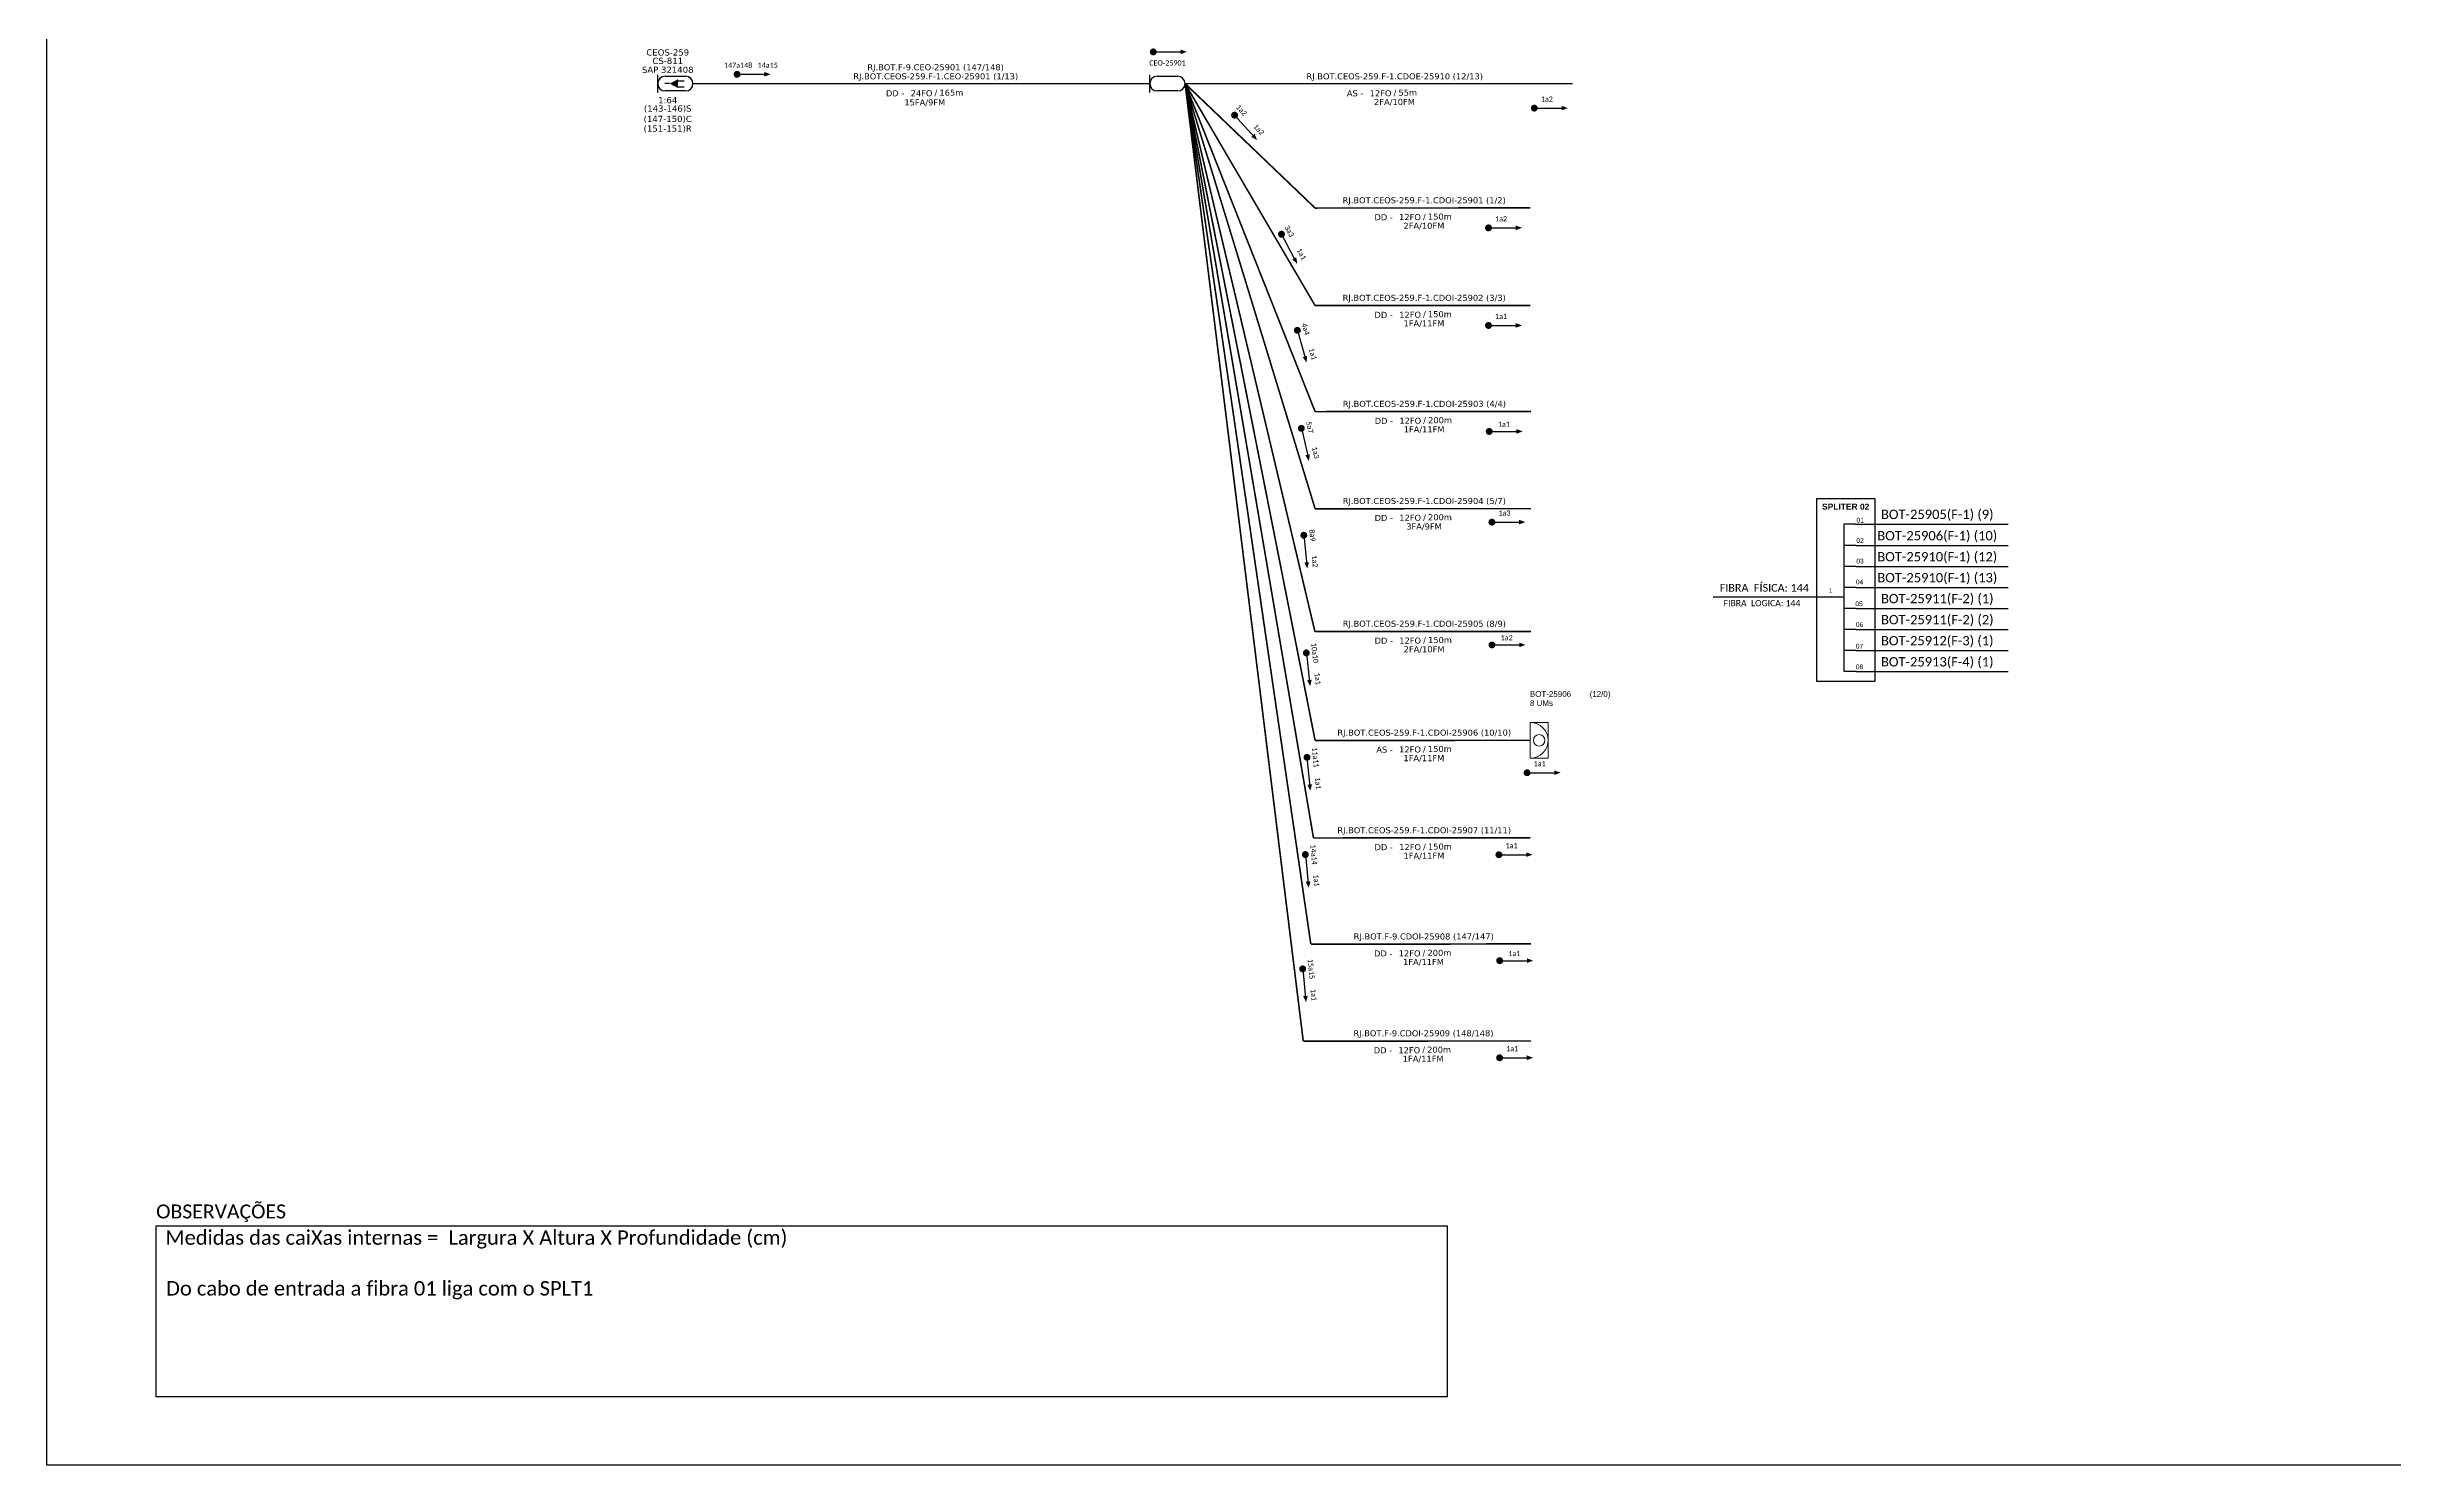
# Model space of a CAD drawing. Extents: x -4 to 837, y 1 to 595.
# Drawn here: x -4 to 502, y 1 to 307 of the extents above; entities that cross this region are included whole.
import ezdxf
from ezdxf.enums import TextEntityAlignment as Align

# ---------------------------------------------------------------- set-up
doc = ezdxf.new("R2010")
doc.units = 0
for name, color, linetype, lineweight in [("20.0-LEGENDA DOS CDO'S", 1, 'Continuous', 0), ('20.1-CDO_INTERIOR', 1, 'Continuous', 0), ('40.1-ETIQUETAS', 1, 'Continuous', 20)]:
    doc.layers.add(name, color=color, linetype=linetype, lineweight=lineweight)
for name, color, linetype in [('20.4-CEOS', 1, 'Continuous'), ('CAP a instalar', 1, 'Continuous'), ('CD de instalação futura', 8, 'Continuous'), ('SETA', 7, 'Continuous')]:
    doc.layers.add(name, color=color, linetype=linetype)
doc.styles.add('ARIAL', font='arial.ttf')
doc.styles.add('siredit', font='verdana.ttf')
doc.styles.add('WMF-Calibri0', font='calibri.ttf')
doc.linetypes.add('FENCELINE1', pattern='A,0.25,-0.1,[133,ltypeshp.shx,S=0.1,R=0,X=-0.1,Y=0],-0.1,1', length=1.45)

# ---------------------------------------------------------------- blocks, each defined once
blk = doc.blocks.new('CEOS_RP_CT_DRT')
at = {"layer": '20.4-CEOS', "color": 0}
for p, q in [((-4.54, 1.19), (-1.19, 1.19)), ((-1.19, -1.19), (-4.54, -1.19))]:
    blk.add_line(p, q, dxfattribs=at)
for points in [[(-5.73, -1.43), (-5.73, 1.44)], [(-3.79, 0), (-4.59, 0)], [(-2.47, 0.48), (-1.45, 0.48)], [(-2.47, -0.52), (-1.45, -0.52)]]:
    blk.add_lwpolyline(points, dxfattribs=at)
blk.add_lwpolyline([(-3.79, 0, 0, 1.47, 0), (-2.41, 0, 1.47, 1.47, 0)], format="xyseb", dxfattribs=at)
for centre, start, end in [((-4.54, 0), 90, 270), ((-1.19, 0), 270, 90)]:
    blk.add_arc(centre, 1.19, start, end, dxfattribs=at)
at = {"layer": '20.4-CEOS', "color": 7, "style": 'siredit'}
for tag, p in [('Nº_DA_CEOS', (-2.86, 5.6)), ('LOCAL', (-2.86, 4.24)), ('SAP', (-2.86, 2.78)), ('RACIO_SPLITAGEM', (-2.86, -1.88)), ('FIBRAS_SPLITTER', (-2.86, -3.58)), ('RESERVA_FINAIS', (-2.86, -6.39)), ('FIBRAS_TOP_C', (-2.86, -5.08))]:
    blk.add_attdef(tag, text='', height=1.01, dxfattribs=at).set_placement(p, align=Align.TOP_CENTER)
blk = doc.blocks.new('ETIQUETA_RS5F')
at = {"layer": '40.1-ETIQUETAS', "color": 0, "style": 'siredit'}
blk.add_text('/', height=1.5, dxfattribs=at).set_placement((1.58, -1.95), align=Align.MIDDLE_RIGHT)
for tag, p in [('ETIQUETA_R_SECUNDARIA', (1.21, 2.1)), ('ETIQUETA_R_PRIMARIA', (1.21, 4.1)), ('F_ATIVAS/F_MORTAS', (1.14, -4.24))]:
    blk.add_attdef(tag, text='', height=1.5, dxfattribs=at).set_placement(p, align=Align.MIDDLE_CENTER)
for tag, p in [('TIPO_CABO', (-6.58, -2.12)), ('CAP_CABO', (0.4, -2.09))]:
    blk.add_attdef(tag, text='', height=1.5, dxfattribs=at).set_placement(p, align=Align.MIDDLE_RIGHT)
blk.add_attdef('METROS', text='', height=1.5, dxfattribs=at).set_placement((2.14, -1.95), align=Align.MIDDLE_LEFT)
for tag, p in [('FUSÃO_1', (0.85, -8.39)), ('FUSÃO_2', (0.85, -10.6)), ('FUSÃO_3', (0.85, -12.93)), ('FUSÃO_4', (0.85, -15.14)), ('FUSÃO_5', (0.85, -17.16))]:
    blk.add_attdef(tag, text='', height=1.5, dxfattribs=at).set_placement(p, align=Align.CENTER)
blk = doc.blocks.new('CDOI_INT')
at = {"layer": '20.1-CDO_INTERIOR', "color": 0, "lineweight": 18}
blk.add_lwpolyline([(4.25, -4.25), (4.25, 4.25), (0, 4.25), (0, -4.25)], close=True, dxfattribs=at)
blk.add_circle((2.12, 0), 1.36, dxfattribs=at)
blk.add_arc((0, 0), 4.25, 270, 90, dxfattribs=at)
at = {"layer": "20.0-LEGENDA DOS CDO'S", "color": 0, "style": 'ARIAL'}
for tag, p in [('CDO_N', (-0.08, 10.38)), ('SPLITER_1', (21.18, 10.38)), ('SAP', (-0.08, 6.23)), ('SURVEY', (-0.08, 8.2)), ('SPLITER_2', (21.19, 8.68)), ('1:XX', (5.94, -2.22)), ('UMS', (5.94, -4.24))]:
    blk.add_attdef(tag, p, '', height=1.36, dxfattribs=at)
blk.add_attdef('FIBRAS_UTILIZADAS', text='', height=1.36, dxfattribs=at).set_placement((15.34, 10.38), align=Align.CENTER)

msp = doc.modelspace()

# ---------------------------------------------------------------- linework, layer by layer
at = {"color": 7, "linetype": 'Continuous'}
for p, q in [((383.42, 204.01), (383.42, 172.22)), ((385.99, 204.01), (383.42, 204.01)), ((386.12, 199.41), (383.55, 199.41)), ((386.12, 194.88), (383.55, 194.88)), ((380.75, 188.32), (383.41, 188.32)), ((386.12, 190.32), (383.55, 190.32)), ((386.12, 185.81), (383.55, 185.81)), ((386.12, 181.3), (383.55, 181.3)), ((386.12, 176.76), (383.55, 176.76)), ((386.12, 172.24), (383.55, 172.24))]:
    msp.add_line(p, q, dxfattribs=at)
at = {"color": 10, "linetype": 'Continuous'}
for p, q in [((385.99, 204.01), (418.9, 204)), ((386.12, 199.41), (418.9, 199.4)), ((386.12, 194.88), (418.9, 194.87)), ((386.12, 190.33), (418.9, 190.32)), ((386.12, 185.82), (418.9, 185.81)), ((386.12, 181.3), (418.9, 181.29)), ((386.12, 176.77), (418.9, 176.76)), ((386.12, 172.24), (418.9, 172.23))]:
    msp.add_line(p, q, dxfattribs=at)
at = {"color": 1, "linetype": 'Continuous', "lineweight": 60}
msp.add_line((380.75, 188.32), (355.28, 188.24), dxfattribs=at)
msp.add_lwpolyline([(-3.83, 595.26), (837.17, 595.26), (837.17, 1.26), (-3.83, 1.26)], close=True)
at = {"const_width": 0.743}
for points in [[(234.25, 305.74, 1), (234.99, 305.74, 1)], [(316.37, 293.62, 1), (317.11, 293.62, 1)], [(251.89, 292.39, 1), (252.39, 291.84, 1)], [(306.49, 267.83, 1), (307.24, 267.83, 1)], [(262.07, 266.79, 1), (262.42, 266.13, 1)], [(265.58, 246.1, 1), (265.78, 245.38, 1)], [(306.49, 246.8, 1), (307.24, 246.8, 1)], [(266.45, 225, 1), (266.62, 224.28, 1)], [(306.65, 223.96, 1), (307.39, 223.96, 1)], [(267.04, 201.97, 1), (267.11, 201.23, 1)], [(307.23, 204.42, 1), (307.97, 204.42, 1)], [(267.56, 176.62, 1), (267.65, 175.88, 1)], [(307.24, 177.96, 1), (307.98, 177.96, 1)], [(267.71, 154.11, 1), (267.79, 153.38, 1)], [(314.81, 150.43, 1), (315.55, 150.43, 1)], [(267.36, 133.18, 1), (267.43, 132.44, 1)], [(308.74, 132.76, 1), (309.49, 132.76, 1)], [(266.78, 108.54, 1), (266.85, 107.8, 1)], [(308.9, 109.93, 1), (309.64, 109.93, 1)], [(308.89, 89.01, 1), (309.63, 89.01, 1)]]:
    msp.add_lwpolyline(points, format="xyb", close=True, dxfattribs=at)
at = {"color": 7, "const_width": 0.743}
msp.add_lwpolyline([(144.55, 300.91, 1), (145.3, 300.91, 1)], format="xyb", close=True, dxfattribs=at)
at = {"color": 7}
msp.add_lwpolyline([(377.59, 170.18), (390.24, 170.18), (390.24, 209.46), (377.59, 209.46)], close=True, dxfattribs=at)
at = {"color": 0}
msp.add_lwpolyline([(19.73, 52.78), (297.98, 52.78), (297.98, 15.94), (19.73, 15.94)], close=True, dxfattribs=at)
at = {"layer": '20.4-CEOS', "color": 5}
for p, q in [((235.46, 300.49), (239.89, 300.49)), ((239.89, 297.33), (235.46, 297.33))]:
    msp.add_line(p, q, dxfattribs=at)
msp.add_lwpolyline([(233.88, 297), (233.88, 300.81)], dxfattribs=at)
for centre, start, end in [((235.46, 298.91), 90, 270), ((239.89, 298.91), 270, 90)]:
    msp.add_arc(centre, 1.58, start, end, dxfattribs=at)
at = {"layer": 'CAP a instalar', "color": 7, "ltscale": 7, "const_width": 0.286}
msp.add_lwpolyline([(135.41, 298.91), (233.88, 298.91)], dxfattribs=at)
at = {"layer": 'CAP a instalar', "color": 8, "ltscale": 7, "const_width": 0.346}
for points in [[(241.47, 298.91), (269.5, 272.1)], [(241.47, 298.91), (269.5, 251.07)], [(241.47, 298.91), (269.5, 228.23)], [(241.47, 298.91), (269.5, 207.31)], [(269.45, 180.86), (241.47, 298.91)], [(269.15, 136.37), (241.47, 298.91)], [(268.57, 113.53), (241.47, 298.91)], [(266.94, 92.61), (241.47, 298.91)], [(269.5, 272.1), (315.88, 272.12)], [(269.5, 251.07), (315.85, 251.09)], [(269.5, 228.23), (316.02, 228.25)], [(269.5, 207.31), (316.02, 207.33)], [(269.45, 180.86), (316.02, 180.87)], [(269.15, 136.37), (315.85, 136.39)], [(268.58, 113.47), (316.02, 113.55)], [(266.94, 92.61), (316.02, 92.63)]]:
    msp.add_lwpolyline(points, dxfattribs=at)
at = {"layer": 'CAP a instalar', "color": 1, "linetype": 'FENCELINE1', "ltscale": 7, "const_width": 0.346}
for points in [[(269.5, 157.39), (241.47, 298.91)], [(269.5, 157.39), (315.88, 157.41)]]:
    msp.add_lwpolyline(points, dxfattribs=at)
at = {"layer": 'CAP a instalar', "color": 7, "linetype": 'FENCELINE1', "ltscale": 10, "const_width": 0.286}
msp.add_lwpolyline([(241.47, 298.91), (324.98, 298.91)], dxfattribs=at)
at = {"layer": 'SETA'}
for points in [[(234.62, 305.74), (241.01, 305.74)], [(316.74, 293.62), (323.12, 293.62)], [(252.14, 292.11), (256.42, 287.38)], [(262.24, 266.46), (265.23, 260.82)], [(306.87, 267.83), (313.25, 267.83)], [(265.68, 245.74), (267.43, 239.6)], [(306.87, 246.8), (313.25, 246.8)], [(266.53, 224.64), (267.98, 218.42)], [(307.02, 223.96), (313.4, 223.96)], [(307.6, 204.42), (313.98, 204.42)], [(267.08, 201.6), (267.71, 195.25)], [(307.61, 177.96), (313.99, 177.96)], [(267.61, 176.25), (268.32, 169.91)], [(267.75, 153.74), (268.38, 147.39)], [(315.18, 150.43), (321.57, 150.43)], [(267.4, 132.81), (268.03, 126.46)], [(309.11, 132.76), (315.5, 132.76)], [(266.82, 108.17), (267.44, 101.81)], [(309.27, 109.93), (315.65, 109.93)], [(309.26, 89.01), (315.64, 89.01)]]:
    msp.add_lwpolyline(points, dxfattribs=at)
at = {"layer": 'SETA', "color": 7}
msp.add_lwpolyline([(144.93, 300.91), (151.31, 300.91)], dxfattribs=at)
at = {"layer": 'SETA'}
for points in [[(240.49, 306.25), (241.85, 305.75), (240.49, 305.26)], [(322.61, 294.13), (323.97, 293.63), (322.61, 293.14)], [(256.45, 288.1), (257, 286.75), (255.72, 287.43)], [(312.74, 268.33), (314.1, 267.84), (312.74, 267.34)], [(265.44, 261.51), (265.64, 260.07), (264.56, 261.04)], [(312.74, 247.3), (314.1, 246.81), (312.74, 246.31)], [(267.77, 240.23), (267.67, 238.79), (266.82, 239.96)], [(312.89, 224.46), (314.25, 223.97), (312.89, 223.47)], [(268.36, 219.04), (268.18, 217.6), (267.39, 218.81)], [(313.47, 204.92), (314.83, 204.43), (313.47, 203.93)], [(268.16, 195.81), (267.8, 194.41), (267.17, 195.71)], [(313.48, 178.46), (314.84, 177.97), (313.48, 177.47)], [(268.77, 170.47), (268.43, 169.07), (267.78, 170.36)], [(268.83, 147.95), (268.47, 146.55), (267.85, 147.85)], [(321.05, 150.93), (322.41, 150.44), (321.05, 149.94)], [(314.99, 133.27), (316.35, 132.77), (314.99, 132.28)], [(268.48, 127.02), (268.12, 125.62), (267.49, 126.92)], [(315.14, 110.43), (316.5, 109.93), (315.14, 109.44)], [(267.9, 102.37), (267.54, 100.97), (266.91, 102.28)], [(315.13, 89.51), (316.49, 89.02), (315.13, 88.52)]]:
    msp.add_solid(points, dxfattribs=at)
at = {"layer": 'SETA', "color": 7}
msp.add_solid([(150.8, 301.42), (152.16, 300.92), (150.8, 300.43)], dxfattribs=at)

# ---------------------------------------------------------------- block references
at = {"layer": '20.4-CEOS', "color": 7}
ref = msp.add_blockref('CEOS_RP_CT_DRT', (135.41, 298.9), dxfattribs=dict(at, xscale=1.326522450927908, yscale=1.326522450927908, zscale=1.326522450927908))
ref.add_attrib('Nº_DA_CEOS', 'CEOS-259', dxfattribs={"color": 7, "height": 1.339, "style": 'siredit'}).set_placement((129.97, 306.3), align=Align.TOP_CENTER)
ref.add_attrib('LOCAL', 'CS-811', dxfattribs={"color": 7, "height": 1.339, "style": 'siredit'}).set_placement((129.97, 304.48), align=Align.TOP_CENTER)
ref.add_attrib('SAP', 'SAP 321408', dxfattribs={"color": 7, "height": 1.339, "style": 'siredit'}).set_placement((129.97, 302.57), align=Align.TOP_CENTER)
ref.add_attrib('RACIO_SPLITAGEM', '1:64', dxfattribs={"color": 7, "height": 1.339, "style": 'siredit'}).set_placement((129.97, 296.02), align=Align.TOP_CENTER)
ref.add_attrib('FIBRAS_SPLITTER', '(143-146)S', dxfattribs={"color": 7, "height": 1.339, "style": 'siredit'}).set_placement((129.97, 294.22), align=Align.TOP_CENTER)
ref.add_attrib('FIBRAS_TOP_C', '(147-150)C', dxfattribs={"color": 7, "height": 1.339, "style": 'siredit'}).set_placement((129.96, 291.97), align=Align.TOP_CENTER)
ref.add_attrib('RESERVA_FINAIS', '(151-151)R', dxfattribs={"color": 7, "height": 1.339, "style": 'siredit'}).set_placement((129.96, 289.9), align=Align.TOP_CENTER)
at = {"layer": 'CAP a instalar', "color": 7, "linetype": 'FENCELINE1', "ltscale": 7}
ref = msp.add_blockref('ETIQUETA_RS5F', (186.7, 298.65), dxfattribs=dict(at, xscale=0.8660818338802158, yscale=0.8660818338802158, zscale=0.8660818338802158))
ref.add_attrib('ETIQUETA_R_PRIMARIA', 'RJ.BOT.F-9.CEO-25901 (147/148)', dxfattribs={"layer": '40.1-ETIQUETAS', "color": 0, "height": 1.2991, "style": 'siredit'}).set_placement((187.7, 302.44), align=Align.MIDDLE_CENTER)
ref.add_attrib('ETIQUETA_R_SECUNDARIA', 'RJ.BOT.CEOS-259.F-1.CEO-25901 (1/13)', dxfattribs={"layer": '40.1-ETIQUETAS', "color": 0, "height": 1.2991, "style": 'siredit'}).set_placement((187.73, 300.47), align=Align.MIDDLE_CENTER)
ref.add_attrib('TIPO_CABO', 'DD -', dxfattribs={"layer": '40.1-ETIQUETAS', "color": 0, "height": 1.299, "style": 'siredit'}).set_placement((180.97, 296.82), align=Align.MIDDLE_RIGHT)
ref.add_attrib('CAP_CABO', '24FO', dxfattribs={"layer": '40.1-ETIQUETAS', "color": 0, "height": 1.299, "style": 'siredit'}).set_placement((187.02, 296.84), align=Align.MIDDLE_RIGHT)
ref.add_attrib('METROS', '165m', dxfattribs={"layer": '40.1-ETIQUETAS', "color": 0, "height": 1.299, "style": 'siredit'}).set_placement((188.53, 296.96), align=Align.MIDDLE_LEFT)
ref.add_attrib('F_ATIVAS/F_MORTAS', '15FA/9FM', dxfattribs={"layer": '40.1-ETIQUETAS', "color": 0, "height": 1.299, "style": 'siredit'}).set_placement((185.37, 294.86), align=Align.MIDDLE_CENTER)
ref = msp.add_blockref('ETIQUETA_RS5F', (285.63, 298.65), dxfattribs=dict(at, xscale=0.8660818338802158, yscale=0.8660818338802158, zscale=0.8660818338802158))
ref.add_attrib('ETIQUETA_R_SECUNDARIA', 'RJ.BOT.CEOS-259.F-1.CDOE-25910 (12/13)', dxfattribs={"layer": '40.1-ETIQUETAS', "color": 0, "height": 1.2991, "style": 'siredit'}).set_placement((286.66, 300.47), align=Align.MIDDLE_CENTER)
ref.add_attrib('TIPO_CABO', 'AS -', dxfattribs={"layer": '40.1-ETIQUETAS', "color": 0, "height": 1.299, "style": 'siredit'}).set_placement((279.9, 296.82), align=Align.MIDDLE_RIGHT)
ref.add_attrib('CAP_CABO', '12FO', dxfattribs={"layer": '40.1-ETIQUETAS', "color": 0, "height": 1.299, "style": 'siredit'}).set_placement((285.95, 296.84), align=Align.MIDDLE_RIGHT)
ref.add_attrib('METROS', '55m', dxfattribs={"layer": '40.1-ETIQUETAS', "color": 0, "height": 1.299, "style": 'siredit'}).set_placement((287.46, 296.96), align=Align.MIDDLE_LEFT)
ref.add_attrib('F_ATIVAS/F_MORTAS', '2FA/10FM', dxfattribs={"layer": '40.1-ETIQUETAS', "color": 0, "height": 1.299, "style": 'siredit'}).set_placement((286.6, 294.97), align=Align.MIDDLE_CENTER)
at = {"layer": 'CAP a instalar', "color": 8, "linetype": 'FENCELINE1', "ltscale": 7}
ref = msp.add_blockref('ETIQUETA_RS5F', (291.98, 271.95), dxfattribs=dict(at, xscale=0.8660818338802158, yscale=0.8660818338802158, zscale=0.8660818338802158))
ref.add_attrib('ETIQUETA_R_SECUNDARIA', 'RJ.BOT.CEOS-259.F-1.CDOI-25901 (1/2)', dxfattribs={"layer": '40.1-ETIQUETAS', "color": 0, "height": 1.2991, "style": 'siredit'}).set_placement((293.01, 273.78), align=Align.MIDDLE_CENTER)
ref.add_attrib('TIPO_CABO', 'DD -', dxfattribs={"layer": '40.1-ETIQUETAS', "color": 0, "height": 1.299, "style": 'siredit'}).set_placement((286.25, 270.12), align=Align.MIDDLE_RIGHT)
ref.add_attrib('CAP_CABO', '12FO', dxfattribs={"layer": '40.1-ETIQUETAS', "color": 0, "height": 1.299, "style": 'siredit'}).set_placement((292.3, 270.14), align=Align.MIDDLE_RIGHT)
ref.add_attrib('METROS', '150m', dxfattribs={"layer": '40.1-ETIQUETAS', "color": 0, "height": 1.299, "style": 'siredit'}).set_placement((293.81, 270.26), align=Align.MIDDLE_LEFT)
ref.add_attrib('F_ATIVAS/F_MORTAS', '2FA/10FM', dxfattribs={"layer": '40.1-ETIQUETAS', "color": 0, "height": 1.299, "style": 'siredit'}).set_placement((292.94, 268.28), align=Align.MIDDLE_CENTER)
ref = msp.add_blockref('ETIQUETA_RS5F', (291.99, 250.92), dxfattribs=dict(at, xscale=0.8660818338802158, yscale=0.8660818338802158, zscale=0.8660818338802158))
ref.add_attrib('ETIQUETA_R_SECUNDARIA', 'RJ.BOT.CEOS-259.F-1.CDOI-25902 (3/3)', dxfattribs={"layer": '40.1-ETIQUETAS', "color": 0, "height": 1.2991, "style": 'siredit'}).set_placement((293.01, 252.75), align=Align.MIDDLE_CENTER)
ref.add_attrib('TIPO_CABO', 'DD -', dxfattribs={"layer": '40.1-ETIQUETAS', "color": 0, "height": 1.299, "style": 'siredit'}).set_placement((286.26, 249.09), align=Align.MIDDLE_RIGHT)
ref.add_attrib('CAP_CABO', '12FO', dxfattribs={"layer": '40.1-ETIQUETAS', "color": 0, "height": 1.299, "style": 'siredit'}).set_placement((292.31, 249.11), align=Align.MIDDLE_RIGHT)
ref.add_attrib('METROS', '150m', dxfattribs={"layer": '40.1-ETIQUETAS', "color": 0, "height": 1.299, "style": 'siredit'}).set_placement((293.82, 249.23), align=Align.MIDDLE_LEFT)
ref.add_attrib('F_ATIVAS/F_MORTAS', '1FA/11FM', dxfattribs={"layer": '40.1-ETIQUETAS', "color": 0, "height": 1.299, "style": 'siredit'}).set_placement((292.95, 247.25), align=Align.MIDDLE_CENTER)
ref = msp.add_blockref('ETIQUETA_RS5F', (292.03, 228.09), dxfattribs=dict(at, xscale=0.8660818338802158, yscale=0.8660818338802158, zscale=0.8660818338802158))
ref.add_attrib('ETIQUETA_R_SECUNDARIA', 'RJ.BOT.CEOS-259.F-1.CDOI-25903 (4/4)', dxfattribs={"layer": '40.1-ETIQUETAS', "color": 0, "height": 1.2991, "style": 'siredit'}).set_placement((293.05, 229.91), align=Align.MIDDLE_CENTER)
ref.add_attrib('TIPO_CABO', 'DD -', dxfattribs={"layer": '40.1-ETIQUETAS', "color": 0, "height": 1.299, "style": 'siredit'}).set_placement((286.3, 226.25), align=Align.MIDDLE_RIGHT)
ref.add_attrib('CAP_CABO', '12FO', dxfattribs={"layer": '40.1-ETIQUETAS', "color": 0, "height": 1.299, "style": 'siredit'}).set_placement((292.35, 226.27), align=Align.MIDDLE_RIGHT)
ref.add_attrib('METROS', '200m', dxfattribs={"layer": '40.1-ETIQUETAS', "color": 0, "height": 1.299, "style": 'siredit'}).set_placement((293.86, 226.39), align=Align.MIDDLE_LEFT)
ref.add_attrib('F_ATIVAS/F_MORTAS', '1FA/11FM', dxfattribs={"layer": '40.1-ETIQUETAS', "color": 0, "height": 1.299, "style": 'siredit'}).set_placement((292.99, 224.41), align=Align.MIDDLE_CENTER)
ref = msp.add_blockref('ETIQUETA_RS5F', (292.01, 207.17), dxfattribs=dict(at, xscale=0.8660818338802158, yscale=0.8660818338802158, zscale=0.8660818338802158))
ref.add_attrib('ETIQUETA_R_SECUNDARIA', 'RJ.BOT.CEOS-259.F-1.CDOI-25904 (5/7)', dxfattribs={"layer": '40.1-ETIQUETAS', "color": 0, "height": 1.2991, "style": 'siredit'}).set_placement((293.03, 208.99), align=Align.MIDDLE_CENTER)
ref.add_attrib('TIPO_CABO', 'DD -', dxfattribs={"layer": '40.1-ETIQUETAS', "color": 0, "height": 1.299, "style": 'siredit'}).set_placement((286.28, 205.34), align=Align.MIDDLE_RIGHT)
ref.add_attrib('CAP_CABO', '12FO', dxfattribs={"layer": '40.1-ETIQUETAS', "color": 0, "height": 1.299, "style": 'siredit'}).set_placement((292.33, 205.36), align=Align.MIDDLE_RIGHT)
ref.add_attrib('METROS', '200m', dxfattribs={"layer": '40.1-ETIQUETAS', "color": 0, "height": 1.299, "style": 'siredit'}).set_placement((293.84, 205.48), align=Align.MIDDLE_LEFT)
ref.add_attrib('F_ATIVAS/F_MORTAS', '3FA/9FM', dxfattribs={"layer": '40.1-ETIQUETAS', "color": 0, "height": 1.299, "style": 'siredit'}).set_placement((292.97, 203.49), align=Align.MIDDLE_CENTER)
ref = msp.add_blockref('ETIQUETA_RS5F', (292.01, 180.71), dxfattribs=dict(at, xscale=0.8660818338802158, yscale=0.8660818338802158, zscale=0.8660818338802158))
ref.add_attrib('ETIQUETA_R_SECUNDARIA', 'RJ.BOT.CEOS-259.F-1.CDOI-25905 (8/9)', dxfattribs={"layer": '40.1-ETIQUETAS', "color": 0, "height": 1.2991, "style": 'siredit'}).set_placement((293.04, 182.54), align=Align.MIDDLE_CENTER)
ref.add_attrib('TIPO_CABO', 'DD -', dxfattribs={"layer": '40.1-ETIQUETAS', "color": 0, "height": 1.299, "style": 'siredit'}).set_placement((286.28, 178.88), align=Align.MIDDLE_RIGHT)
ref.add_attrib('CAP_CABO', '12FO', dxfattribs={"layer": '40.1-ETIQUETAS', "color": 0, "height": 1.299, "style": 'siredit'}).set_placement((292.33, 178.9), align=Align.MIDDLE_RIGHT)
ref.add_attrib('METROS', '150m', dxfattribs={"layer": '40.1-ETIQUETAS', "color": 0, "height": 1.299, "style": 'siredit'}).set_placement((293.84, 179.02), align=Align.MIDDLE_LEFT)
ref.add_attrib('F_ATIVAS/F_MORTAS', '2FA/10FM', dxfattribs={"layer": '40.1-ETIQUETAS', "color": 0, "height": 1.299, "style": 'siredit'}).set_placement((292.98, 177.04), align=Align.MIDDLE_CENTER)
at = {"layer": 'CAP a instalar', "color": 1, "linetype": 'FENCELINE1', "ltscale": 7}
ref = msp.add_blockref('ETIQUETA_RS5F', (291.98, 157.25), dxfattribs=dict(at, xscale=0.8660818338802158, yscale=0.8660818338802158, zscale=0.8660818338802158))
ref.add_attrib('ETIQUETA_R_SECUNDARIA', 'RJ.BOT.CEOS-259.F-1.CDOI-25906 (10/10)', dxfattribs={"layer": '40.1-ETIQUETAS', "color": 0, "height": 1.2991, "style": 'siredit'}).set_placement((293.01, 159.07), align=Align.MIDDLE_CENTER)
ref.add_attrib('TIPO_CABO', 'AS -', dxfattribs={"layer": '40.1-ETIQUETAS', "color": 0, "height": 1.299, "style": 'siredit'}).set_placement((286.25, 155.42), align=Align.MIDDLE_RIGHT)
ref.add_attrib('CAP_CABO', '12FO', dxfattribs={"layer": '40.1-ETIQUETAS', "color": 0, "height": 1.299, "style": 'siredit'}).set_placement((292.3, 155.44), align=Align.MIDDLE_RIGHT)
ref.add_attrib('METROS', '150m', dxfattribs={"layer": '40.1-ETIQUETAS', "color": 0, "height": 1.299, "style": 'siredit'}).set_placement((293.81, 155.56), align=Align.MIDDLE_LEFT)
ref.add_attrib('F_ATIVAS/F_MORTAS', '1FA/11FM', dxfattribs={"layer": '40.1-ETIQUETAS', "color": 0, "height": 1.299, "style": 'siredit'}).set_placement((292.94, 153.57), align=Align.MIDDLE_CENTER)
at = {"layer": 'CAP a instalar', "color": 8, "linetype": 'FENCELINE1', "ltscale": 7}
ref = msp.add_blockref('ETIQUETA_RS5F', (291.99, 136.22), dxfattribs=dict(at, xscale=0.8660818338802158, yscale=0.8660818338802158, zscale=0.8660818338802158))
ref.add_attrib('ETIQUETA_R_SECUNDARIA', 'RJ.BOT.CEOS-259.F-1.CDOI-25907 (11/11)', dxfattribs={"layer": '40.1-ETIQUETAS', "color": 0, "height": 1.2991, "style": 'siredit'}).set_placement((293.01, 138.04), align=Align.MIDDLE_CENTER)
ref.add_attrib('TIPO_CABO', 'DD -', dxfattribs={"layer": '40.1-ETIQUETAS', "color": 0, "height": 1.299, "style": 'siredit'}).set_placement((286.26, 134.39), align=Align.MIDDLE_RIGHT)
ref.add_attrib('CAP_CABO', '12FO', dxfattribs={"layer": '40.1-ETIQUETAS', "color": 0, "height": 1.299, "style": 'siredit'}).set_placement((292.31, 134.41), align=Align.MIDDLE_RIGHT)
ref.add_attrib('METROS', '150m', dxfattribs={"layer": '40.1-ETIQUETAS', "color": 0, "height": 1.299, "style": 'siredit'}).set_placement((293.82, 134.53), align=Align.MIDDLE_LEFT)
ref.add_attrib('F_ATIVAS/F_MORTAS', '1FA/11FM', dxfattribs={"layer": '40.1-ETIQUETAS', "color": 0, "height": 1.299, "style": 'siredit'}).set_placement((292.95, 132.54), align=Align.MIDDLE_CENTER)
ref = msp.add_blockref('ETIQUETA_RS5F', (291.89, 113.33), dxfattribs=dict(at, xscale=0.8660818338802158, yscale=0.8660818338802158, zscale=0.8660818338802158))
ref.add_attrib('ETIQUETA_R_SECUNDARIA', 'RJ.BOT.F-9.CDOI-25908 (147/147)', dxfattribs={"layer": '40.1-ETIQUETAS', "color": 0, "height": 1.2991, "style": 'siredit'}).set_placement((292.91, 115.15), align=Align.MIDDLE_CENTER)
ref.add_attrib('TIPO_CABO', 'DD -', dxfattribs={"layer": '40.1-ETIQUETAS', "color": 0, "height": 1.299, "style": 'siredit'}).set_placement((286.16, 111.49), align=Align.MIDDLE_RIGHT)
ref.add_attrib('CAP_CABO', '12FO', dxfattribs={"layer": '40.1-ETIQUETAS', "color": 0, "height": 1.299, "style": 'siredit'}).set_placement((292.21, 111.51), align=Align.MIDDLE_RIGHT)
ref.add_attrib('METROS', '200m', dxfattribs={"layer": '40.1-ETIQUETAS', "color": 0, "height": 1.299, "style": 'siredit'}).set_placement((293.72, 111.63), align=Align.MIDDLE_LEFT)
ref.add_attrib('F_ATIVAS/F_MORTAS', '1FA/11FM', dxfattribs={"layer": '40.1-ETIQUETAS', "color": 0, "height": 1.299, "style": 'siredit'}).set_placement((292.85, 109.65), align=Align.MIDDLE_CENTER)
ref = msp.add_blockref('ETIQUETA_RS5F', (291.82, 92.46), dxfattribs=dict(at, xscale=0.8660818338802158, yscale=0.8660818338802158, zscale=0.8660818338802158))
ref.add_attrib('ETIQUETA_R_SECUNDARIA', 'RJ.BOT.F-9.CDOI-25909 (148/148)', dxfattribs={"layer": '40.1-ETIQUETAS', "color": 0, "height": 1.2991, "style": 'siredit'}).set_placement((292.85, 94.29), align=Align.MIDDLE_CENTER)
ref.add_attrib('TIPO_CABO', 'DD -', dxfattribs={"layer": '40.1-ETIQUETAS', "color": 0, "height": 1.299, "style": 'siredit'}).set_placement((286.1, 90.63), align=Align.MIDDLE_RIGHT)
ref.add_attrib('CAP_CABO', '12FO', dxfattribs={"layer": '40.1-ETIQUETAS', "color": 0, "height": 1.299, "style": 'siredit'}).set_placement((292.14, 90.65), align=Align.MIDDLE_RIGHT)
ref.add_attrib('METROS', '200m', dxfattribs={"layer": '40.1-ETIQUETAS', "color": 0, "height": 1.299, "style": 'siredit'}).set_placement((293.65, 90.77), align=Align.MIDDLE_LEFT)
ref.add_attrib('F_ATIVAS/F_MORTAS', '1FA/11FM', dxfattribs={"layer": '40.1-ETIQUETAS', "color": 0, "height": 1.299, "style": 'siredit'}).set_placement((292.79, 88.79), align=Align.MIDDLE_CENTER)
at = {"layer": 'CD de instalação futura', "color": 1, "ltscale": 11}
ref = msp.add_blockref('CDOI_INT', (315.88, 157.41), dxfattribs=dict(at, xscale=0.902477668538624, yscale=0.902477668538624, zscale=0.902477668538624))
ref.add_attrib('CDO_N', 'BOT-25906', (315.8, 166.78), dxfattribs={"layer": "20.0-LEGENDA DOS CDO'S", "color": 0, "height": 1.228, "style": 'ARIAL'})
ref.add_attrib('FIBRAS_UTILIZADAS', '     (12/0)', dxfattribs={"layer": "20.0-LEGENDA DOS CDO'S", "color": 0, "height": 1.2276, "style": 'ARIAL'}).set_placement((329.72, 166.78), align=Align.CENTER)
ref.add_attrib('SURVEY', '8 UMs', (315.8, 164.82), dxfattribs={"layer": "20.0-LEGENDA DOS CDO'S", "color": 0, "height": 1.228, "style": 'ARIAL'})

# ---------------------------------------------------------------- texts
at = {"style": 'WMF-Calibri0'}
msp.add_text('OBSERVAÇÕES', height=3, dxfattribs=at).set_placement((19.71, 54.4))
at = {"color": 7, "char_height": 1.1138, "width": 18.8296, "attachment_point": 5}
for s, insert in [('{\\fCalibri|b0|i0|c0|p34;\\C7;147a148}', (145.14, 302.86)), ('{\\fCalibri|b0|i0|c0|p34;\\C7;14a15}', (151.52, 302.86))]:
    msp.add_mtext(s, dxfattribs=dict(at, insert=insert))
at = {"color": 5, "insert": (237.68, 303.36), "char_height": 1.1138, "width": 18.8296, "attachment_point": 5}
msp.add_mtext('{\\fCalibri|b0|i0|c0|p34;CEO-25901}', dxfattribs=at)
at = {"char_height": 1.1138, "width": 18.8296, "attachment_point": 5}
for s, insert, rotation in [('{\\fCalibri|b0|i0|c0|p34;\\C7;1a2}', (253.63, 293.17), 312.1308), ('{\\fCalibri|b0|i0|c0|p34;\\C7;3a3}', (263.94, 267.12), 297.898), ('{\\fCalibri|b0|i0|c0|p34;\\C7;1a1}', (266.56, 262.16), 297.898), ('{\\fCalibri|b0|i0|c0|p34;\\C7;4a4}', (267.48, 246.03), 285.8747), ('{\\fCalibri|b0|i0|c0|p34;\\C7;1a1}', (269, 240.64), 285.8747), ('{\\fCalibri|b0|i0|c0|p34;\\C7;5a7}', (268.34, 224.85), 283.1207), ('{\\fCalibri|b0|i0|c0|p34;\\C7;1a3}', (269.6, 219.39), 283.1207), ('{\\fCalibri|b0|i0|c0|p34;\\C7;8a9}', (268.9, 201.57), 275.662), ('{\\fCalibri|b0|i0|c0|p34;\\C7;1a2}', (269.44, 195.99), 275.662), ('{\\fCalibri|b0|i0|c0|p34;\\C7;10a10}', (269.43, 176.25), 276.4435), ('{\\fCalibri|b0|i0|c0|p34;\\C7;1a1}', (270.05, 170.68), 276.4435), ('{\\fCalibri|b0|i0|c0|p34;\\C7;11a11}', (269.57, 153.71), 275.662), ('{\\fCalibri|b0|i0|c0|p34;\\C7;1a1}', (270.12, 148.14), 275.662), ('{\\fCalibri|b0|i0|c0|p34;\\C7;14a14}', (269.22, 132.78), 275.662), ('{\\fCalibri|b0|i0|c0|p34;\\C7;1a1}', (269.76, 127.2), 275.662), ('{\\fCalibri|b0|i0|c0|p34;\\C7;15a15}', (268.64, 108.14), 275.662), ('{\\fCalibri|b0|i0|c0|p34;\\C7;1a1}', (269.18, 102.56), 275.662)]:
    msp.add_mtext(s, dxfattribs=dict(at, insert=insert, rotation=rotation))
at = {"attachment_point": 5}
for s, insert, char_height, width in [('{\\fCalibri|b0|i0|c0|p34;\\C7;1a2}', (319.45, 295.57), 1.1138, 18.8296), ('{\\fCalibri|b0|i0|c0|p34;\\C7;1a2}', (309.58, 269.78), 1.1138, 18.8296), ('{\\fCalibri|b0|i0|c0|p34;\\C7;1a1}', (309.58, 248.75), 1.1138, 18.8296), ('{\\fCalibri|b0|i0|c0|p34;\\C7;1a1}', (310.2, 225.51), 1.1138, 18.8296), ('{\\fArial|b1|i0|c0|p34;\\C10;SPLITER 02}', (383.85, 207.75), 1.2996, 12.6504), ('\\pt9;{\\fCalibri|b0|i0|c0|p34;\\C7;BOT-25905(F-1) (9)}', (403.59, 205.88), 2.0082, 29.9497), ('{\\fCalibri|b0|i0|c0|p34;\\C7;1a3}', (310.31, 206.37), 1.1138, 18.8296), ('\\C7;\\fArial|b0|i0|;\\H1.0273588255048;01 ', (386.98, 204.84), 1.2996, 2.6064), ('\\pt9;{\\fCalibri|b0|i0|c0|p34;\\C10;BOT-25906(F-1) (10)}', (403.59, 201.28), 2.0082, 29.9497), ('\\C7;\\fArial|b0|i0|;\\H1.0273588255048;02 ', (386.94, 200.45), 1.2996, 2.7513), ('\\pt9;{\\fCalibri|b0|i0|c0|p34;\\C7;BOT-25910(F-1) (12)}', (403.59, 196.75), 2.0082, 29.9497), ('\\C7;\\fArial|b0|i0|;\\H1.0273588255048;03 ', (386.94, 196.02), 1.2996, 2.5301), ('\\pt9;{\\fCalibri|b0|i0|c0|p34;\\C7;BOT-25910(F-1) (13)}', (403.6, 192.24), 2.0082, 29.9497), ('{\\fCalibri|b0|i0|c0|p34;\\C7;FIBRA  FÍSICA: 144}', (366.32, 190.26), 1.6735, 25.3007), ('{\\fCalibri|b0|i0|c0|p34;\\C7;FIBRA  LOGICA: 144}', (365.81, 186.97), 1.3389, 25.3007), ('\\C7;\\fArial|b0|i0|;\\H1.0273588255048;1', (380.63, 189.66), 1.2996, 1.2873), ('\\C7;\\fArial|b0|i0|;\\H1.0273588255048;05 ', (386.73, 186.83), 1.2996, 3.3838), ('\\C7;\\fArial|b0|i0|;\\H1.0273588255048;04 ', (386.83, 191.53), 1.2996, 2.7513), ('\\pt9;{\\fCalibri|b0|i0|c0|p34;\\C7;BOT-25911(F-2) (1)}', (403.6, 187.73), 2.0082, 29.9497), ('\\C7;\\fArial|b0|i0|;\\H1.0273588255048;06 ', (386.83, 182.34), 1.2996, 2.7513), ('\\pt9;{\\fCalibri|b0|i0|c0|p34;\\C7;BOT-25911(F-2) (2)}', (403.6, 183.19), 2.0082, 29.9497), ('{\\fCalibri|b0|i0|c0|p34;\\C7;1a2}', (310.79, 179.51), 1.1138, 18.8296), ('\\C7;\\fArial|b0|i0|;\\H1.0273588255048;07 ', (386.83, 177.68), 1.2996, 2.7513), ('\\pt9;{\\fCalibri|b0|i0|c0|p34;\\C7;BOT-25912(F-3) (1)}', (403.59, 178.66), 2.0082, 29.9497), ('\\C7;\\fArial|b0|i0|;\\H1.0273588255048;08 ', (386.83, 173.25), 1.2996, 2.7513), ('\\pt9;{\\fCalibri|b0|i0|c0|p34;\\C7;BOT-25913(F-4) (1)}', (403.59, 174.11), 2.0082, 29.9497), ('{\\fCalibri|b0|i0|c0|p34;\\C7;1a1}', (317.9, 152.38), 1.1138, 18.8296), ('{\\fCalibri|b0|i0|c0|p34;\\C7;1a1}', (311.83, 134.72), 1.1138, 18.8296), ('{\\fCalibri|b0|i0|c0|p34;\\C7;1a1}', (312.45, 111.48), 1.1138, 18.8296), ('{\\fCalibri|b0|i0|c0|p34;\\C7;1a1}', (311.97, 90.96), 1.1138, 18.8296)]:
    msp.add_mtext(s, dxfattribs=dict(at, insert=insert, char_height=char_height, width=width))
at = {"color": 7, "insert": (257.38, 289.01), "char_height": 1.1138, "width": 18.8296, "attachment_point": 5, "rotation": 312.1308}
msp.add_mtext('{\\fCalibri|b0|i0|c0|p34;\\C7;1a2}', dxfattribs=at)
at = {"color": 7, "char_height": 3.1049, "width": 511.413, "attachment_point": 1, "style": 'WMF-Calibri0'}
for s, insert in [('Medidas das caiXas internas =  Largura X Altura X Profundidade (cm)', (21.71, 51.83)), ('Do cabo de entrada a fibra 01 liga com o SPLT1\\P\\P', (21.86, 40.89))]:
    msp.add_mtext(s, dxfattribs=dict(at, insert=insert))

doc.saveas('drawing.dxf')
